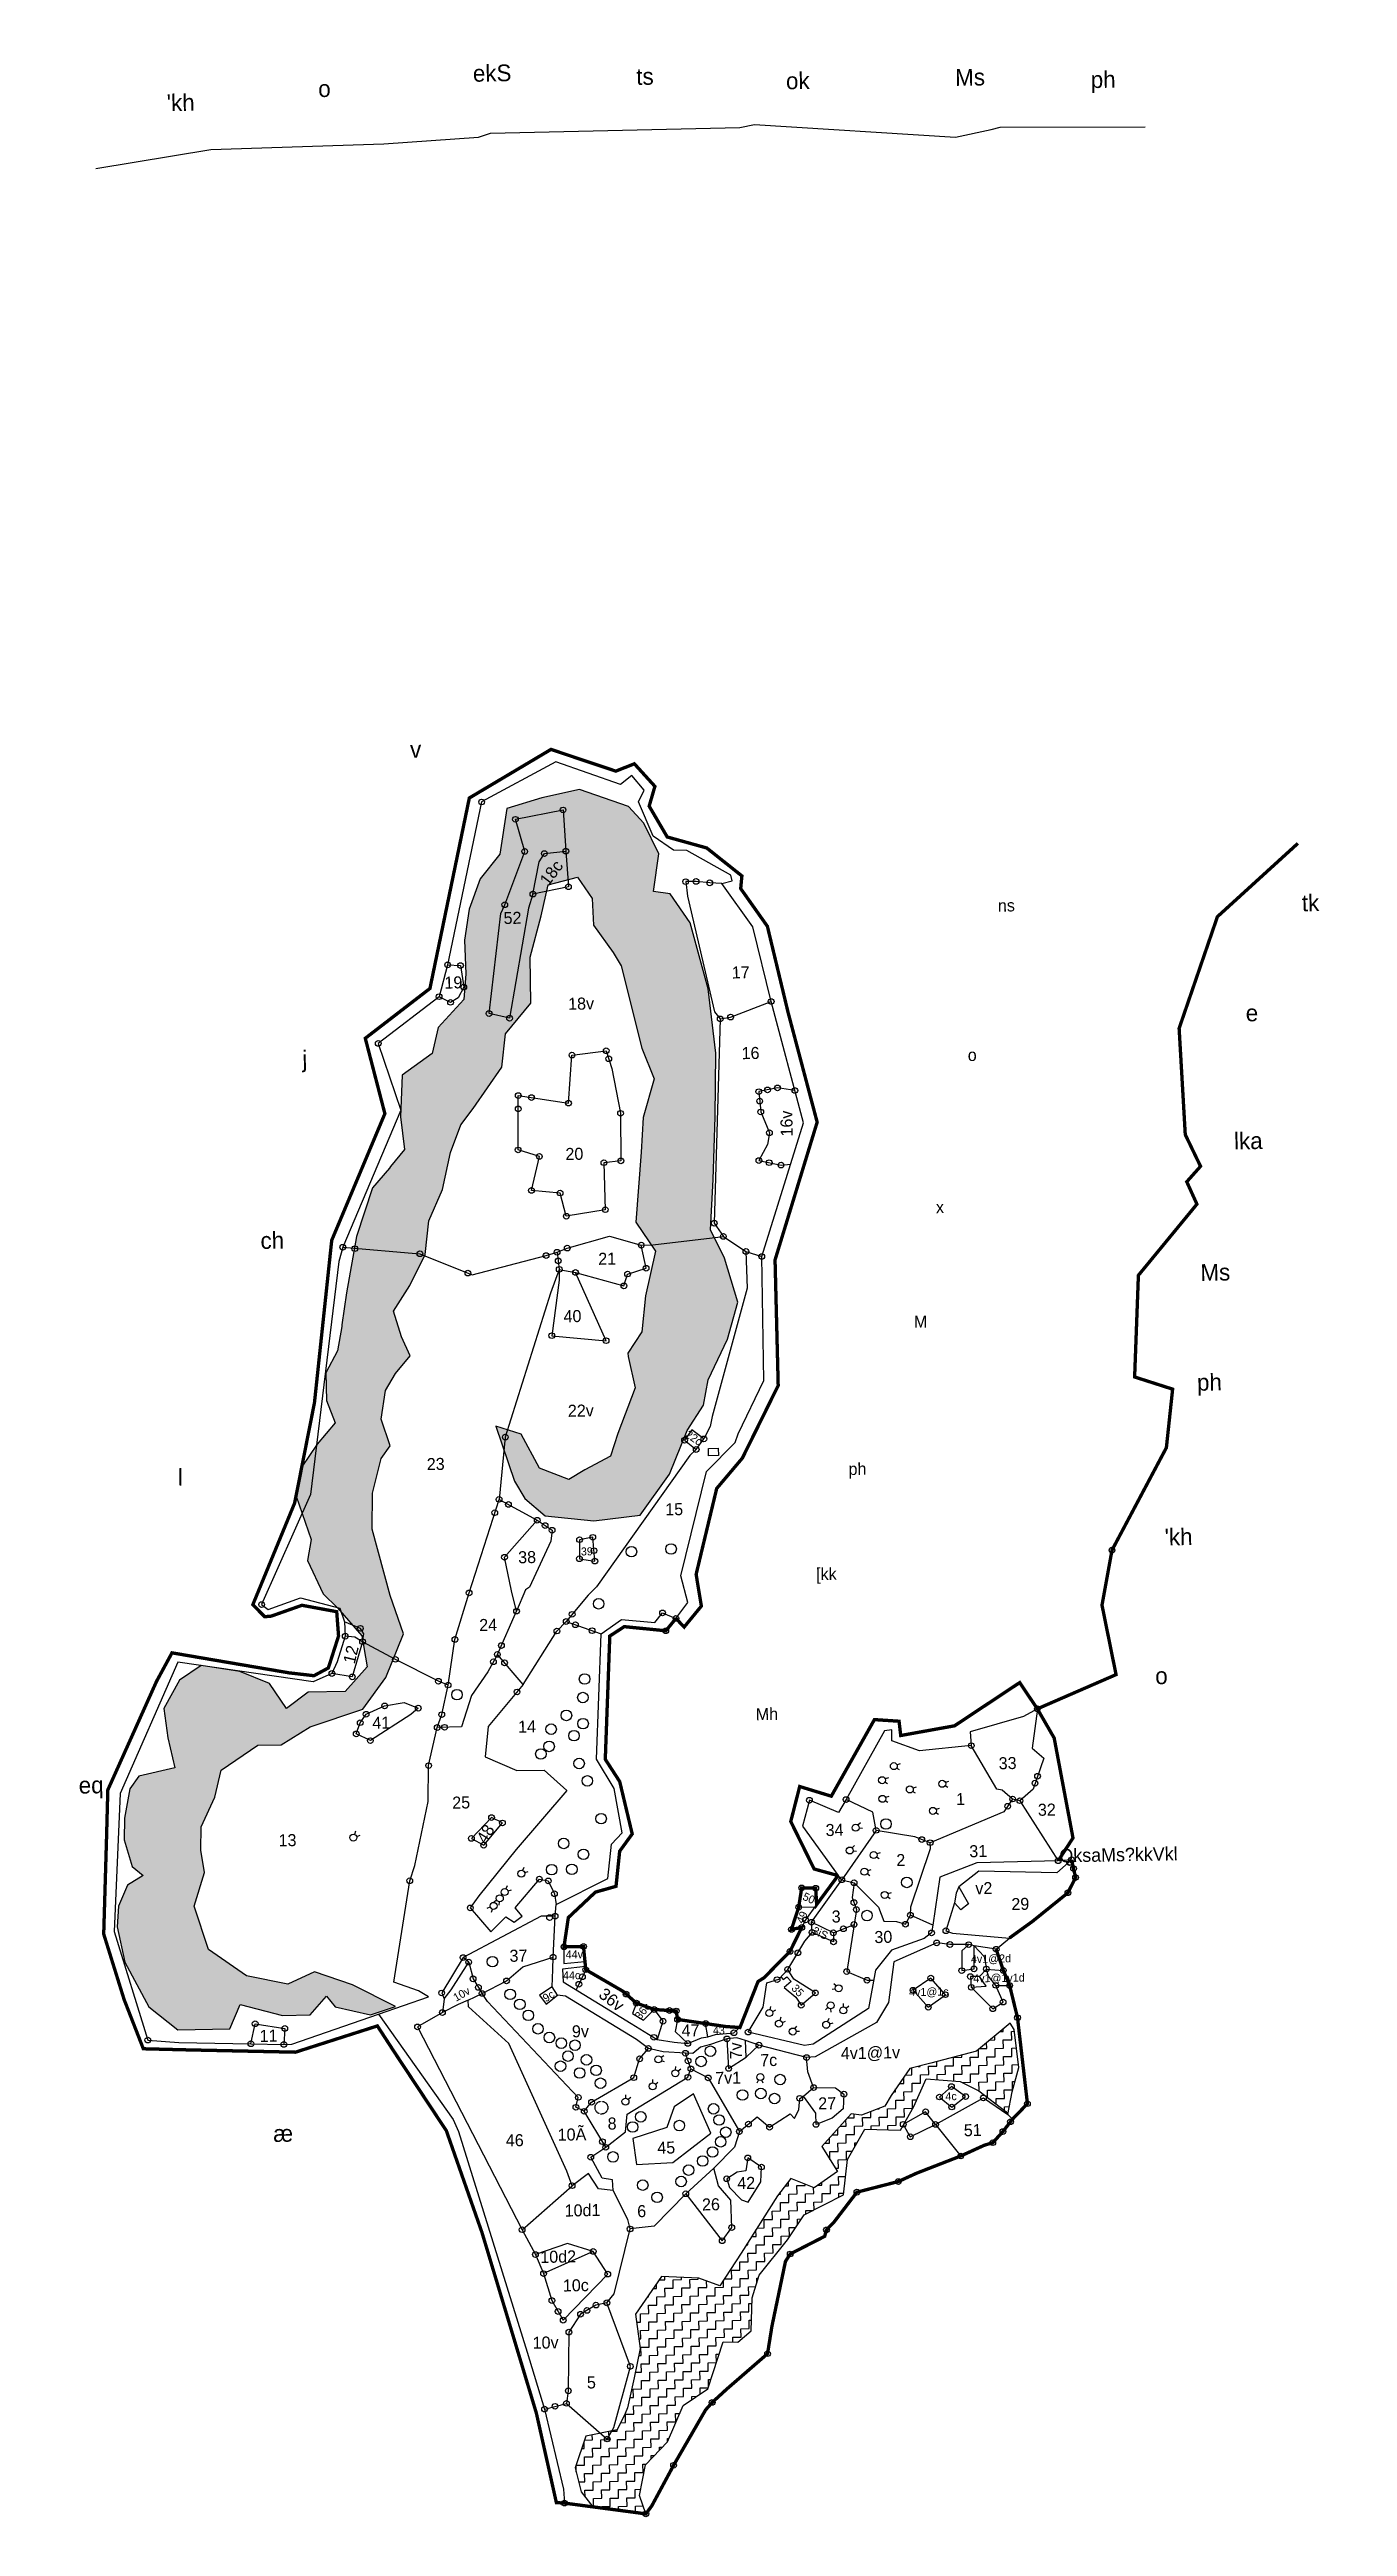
# Model space of a CAD drawing. Header units: metres. Extents: x -288 to 327098, y 184 to 1813590.
# Drawn here: x 325535 to 327098, y 1810608 to 1813590 of the extents above; entities outside this region: 1.
import ezdxf
from ezdxf.enums import TextEntityAlignment as Align

# ---------------------------------------------------------------- set-up
doc = ezdxf.new("R2010")
doc.units = ezdxf.units.M
doc.header["$LTSCALE"] = 0.2
doc.header["$MEASUREMENT"] = 0
doc.linetypes.add('ACAD_ISO02W100', pattern=[15, 12, -3])
doc.linetypes.add('DASHDOT', pattern=[1, 0.5, -0.25, 0, -0.25])
for name, color, linetype in [('OFF', 1, 'Continuous'), ('OTHERS', 1, 'Continuous'), ('POLY_HATCH', 12, 'Continuous'), ('POLY_PARCEL', 6, 'Continuous'), ('POLY_ROAD', 30, 'Continuous'), ('POLY_WATER', 4, 'Continuous'), ('SYM_STONE', 1, 'Continuous'), ('SYM_WELL', 1, 'Continuous'), ('TEXT_MAPIN', 7, 'Continuous'), ('TEXT_MAPOUT', 7, 'Continuous'), ('TEXT_PARCEL', 7, 'Continuous'), ('V_BOUND_LINE', 7, 'Continuous'), ('V_BOUND_STREAM_LINE', 7, 'DASHDOT')]:
    doc.layers.add(name, color=color, linetype=linetype)
doc.styles.add('TEXT_MAP', font='', dxfattribs={"height": 1.8})
doc.styles.get('TEXT_MAP').set_extended_font_data('Kruti Dev 050')
pattern_1 = [(0, (0, 0), (1.25, 1.25), [1.25, -1.25]), (90, (1.25, 0), (-1.25, 1.25), [1.25, -1.25])]

# ---------------------------------------------------------------- blocks, each defined once
blk = doc.blocks.new('STONE')
blk.add_circle((0, 0), 0.851)
blk = doc.blocks.new('MOTWELL')
for points in [[(-1.5, 3), (-0.8, 1.5)], [(1.5, 3), (0.8, 1.5)]]:
    blk.add_lwpolyline(points)
blk.add_circle((0, 0), 1.74)
blk = doc.blocks.new('KACCHAWELL')
at = {"linetype": 'ACAD_ISO02W100', "ltscale": 0.03}
blk.add_ellipse((0, 0), major_axis=(-1.35, 1.35), ratio=1, start_param=3.926991, end_param=10.210176, dxfattribs=at)
blk = doc.blocks.new('THN')
at = {"layer": 'POLY_HATCH'}
h = blk.add_hatch(dxfattribs=at)
h.set_pattern_fill('ZIGZAG', color=256, scale=10, style=0)
h.set_pattern_definition(pattern_1)
h.paths.add_polyline_path([(128.63, 279.83), (129.13, 287.35), (129.63, 296.75), (129.88, 306.27), (128.88, 315.91), (126.37, 325.81), (123.49, 330.19), (120.98, 330.57), (121.86, 336.21), (119.72, 340.84), (117.47, 343.35), (110.17, 346.03), (104.53, 344.9), (99.26, 343.4), (98.12, 336.58), (95.11, 332.95), (93.35, 328.44), (92.6, 323.8), (92.72, 318.79), (92.34, 314.95), (88.45, 310.82), (87.45, 306.94), (82.93, 303.8), (82.56, 297.54), (83.06, 292.65), (80.93, 290.15), (80.8, 289.9), (78.17, 287.02), (75.64, 279.78), (74.01, 271.39), (73.25, 266.63), (73.25, 266.38), (72.5, 262.74), (70.74, 259.49), (70.74, 255.35), (72, 251.97), (69.24, 248.84), (66.86, 245.48), (65.98, 241.09), (68.11, 234.58), (67.48, 231.44), (69.74, 226.43), (71.87, 224.3), (75.39, 220.04), (76.14, 215.41), (72.75, 211.77), (67.23, 211.77), (63.97, 209.39), (61.46, 213.15), (57.07, 215.03), (51.3, 216.03), (48.04, 213.9), (45.61, 209.7), (46.11, 205.32), (47.11, 200.81), (41.72, 199.68), (40.34, 197.8), (39.46, 193.42), (39.34, 190.16), (40.46, 186.15), (42.1, 184.77), (39.71, 183.39), (38.33, 180.26), (38.08, 177.16), (39.09, 171.9), (42.6, 165.14), (46.86, 161.63), (54.64, 161.63), (56.27, 165.26), (62.54, 163.51), (66.68, 163.51), (69.19, 166.27), (70.45, 164.64), (75.71, 163.38), (79.49, 164.52), (73.1, 167.9), (67.45, 169.91), (63.44, 168.15), (57.29, 169.53), (51.65, 173.54), (49.64, 180.05), (51.27, 185.07), (50.77, 188.45), (50.89, 191.94), (53.03, 196.32), (54.03, 200.33), (59.55, 203.97), (63.06, 203.97), (67.45, 206.6), (75.35, 209.1), (78.87, 213.74), (81.63, 220.25), (79.74, 226.01), (77.24, 235.99), (77.37, 241.38), (78.75, 246.51), (80.13, 248.39), (78.87, 252.4), (79.62, 256.66), (81.13, 259.17), (83.39, 261.8), (82.15, 264.66), (81.02, 268.54), (83.53, 272.3), (85.91, 276.93), (86.54, 281.94), (88.67, 286.58), (89.92, 292.09), (91.55, 296.23), (93.44, 298.61), (97.84, 304.7), (98.47, 309.71), (102.36, 314.22), (102.36, 321.11), (104.11, 327.25), (105.24, 331.89), (109.66, 332.96), (111.79, 329.71), (111.91, 325.7), (114.8, 321.56), (115.93, 319.56), (118.83, 307.2), (120.59, 302.56), (118.83, 296.8), (118.46, 291.66), (117.45, 281.18), (120.34, 276.8), (118.71, 270.16), (118.08, 264.77), (115.95, 261.64), (115.95, 261.14), (116.96, 256.43), (114.2, 249.66), (113.07, 246.28), (109.18, 244.28), (106.8, 242.9), (102.4, 244.65), (99.77, 249.79), (96.01, 251.04), (98.64, 242.77), (100.15, 240.14), (103.16, 237.51), (110.43, 236.63), (117.33, 237.38), (121.85, 243.4), (124.61, 249.91), (127.12, 253.67), (127.87, 257.43), (130.88, 263.44), (132.51, 268.96), (130.64, 275.57)])
h = blk.add_hatch(dxfattribs=at)
h.set_pattern_fill('ZIGZAG', color=256, scale=10, style=0)
h.set_pattern_definition(pattern_1)
h.paths.add_polyline_path([(127.58, 113.54), (129.76, 113.42), (131.81, 115.11), (132.05, 120.05), (133.14, 123.43), (137.48, 128.61), (140.04, 132.29), (145.96, 135.18), (146.68, 140.49), (149.34, 144.95), (154.65, 144.71), (156.71, 148.21), (158.64, 152.31), (163.71, 151.83), (166.49, 150.38), (170.78, 147), (171.44, 150.18), (172.53, 153.8), (171.93, 159.46), (171.32, 160.43), (166.25, 156.33), (159.37, 154.64), (156.23, 153.92), (153.33, 149.94), (152.37, 148.37), (148.87, 147.04), (147.3, 147.28), (142.83, 142.46), (145.12, 138.72), (141.62, 136.31), (138.12, 137.76), (136.07, 135.22), (130.49, 126.72), (127.23, 121.89), (124.09, 123.1), (118.54, 123.46), (114.55, 117.91), (115.16, 112.73), (114.19, 108.39), (113.1, 103.92), (112.73, 103.05), (111.52, 100.64), (106.82, 99.79), (105.12, 95.09), (105.97, 91.47), (107.68, 89.19), (115.57, 88.01), (114.66, 90.75), (115.63, 95.33), (119.01, 98.71), (121.42, 104.14), (125.17, 106.55)])
at = {"layer": 'OFF'}
for points in [[(180.95, 184.69), (178.95, 184.59)], [(169.44, 171.52), (171.45, 173.16)]]:
    blk.add_lwpolyline(points, dxfattribs=at)
at = {"layer": 'OTHERS'}
blk.add_lwpolyline([(127.73, 247.17), (129.21, 247.17), (129.21, 246.08), (127.73, 246.08)], close=True, dxfattribs=at)
for centre in [(115.95, 231.93), (121.88, 232.23), (110.91, 224.23), (89.48, 211), (108.61, 213.01), (105.79, 207.62), (108.31, 210.24), (103.12, 203.03), (103.47, 205.6), (106.88, 204.56), (108.26, 206.34), (101.88, 201.92), (107.56, 200.39), (108.75, 197.77), (110.71, 192.08), (105.05, 188.48), (153.29, 190.54), (103.19, 184.59), (106.2, 184.59), (107.97, 186.8), (156.26, 181.75), (150.22, 176.89), (94.08, 170.98), (96.65, 166.05), (98.07, 164.54), (99.31, 162.86), (100.72, 160.83), (102.4, 159.5), (104.17, 158.62), (103.99, 155.17), (105.14, 156.67), (106.21, 158.27), (107.89, 156.06), (125.02, 155.52), (126.44, 157.02), (106.83, 154.11), (109.3, 154.46), (109.92, 152.52), (136.79, 152.6), (115.85, 147.39), (126.76, 148.4), (131.13, 150.39), (133.87, 150.57), (135.91, 149.77), (114.61, 145.89), (121.6, 145.98), (127.56, 146.72), (128.53, 144.87), (111.6, 141.47), (125, 140.62), (126.5, 141.95), (127.74, 143.45), (115.97, 137.18), (121.72, 137.62), (122.87, 139.3), (118.09, 135.32)]:
    blk.add_circle(centre, 0.79, dxfattribs=at)
at = {"layer": 'POLY_HATCH'}
for points in [[(79.49, 164.52), (73.1, 167.9), (67.45, 169.91), (63.44, 168.15), (57.29, 169.53), (51.65, 173.54), (49.64, 180.05), (51.27, 185.07), (50.77, 188.45), (50.89, 191.94), (53.03, 196.32), (54.03, 200.33), (59.55, 203.97), (63.06, 203.97), (67.45, 206.6), (75.35, 209.1), (78.87, 213.74), (81.63, 220.25), (79.74, 226.01), (77.24, 235.99), (77.37, 241.38), (78.75, 246.51), (80.13, 248.39), (78.87, 252.4), (79.62, 256.66), (81.13, 259.17), (83.39, 261.8), (82.15, 264.66), (81.02, 268.54), (83.53, 272.3), (85.91, 276.93), (86.54, 281.94), (88.67, 286.58), (89.92, 292.09), (91.55, 296.23), (93.44, 298.61), (97.84, 304.7), (98.47, 309.71), (102.36, 314.22), (102.36, 321.11), (104.11, 327.25), (105.24, 331.89), (109.66, 332.96), (111.79, 329.71), (111.91, 325.7), (114.8, 321.56), (115.93, 319.56), (118.83, 307.2), (120.59, 302.56), (118.83, 296.8), (118.46, 291.66), (117.45, 281.18), (120.34, 276.8), (118.71, 270.16), (118.08, 264.77), (115.95, 261.64), (115.95, 261.14), (116.96, 256.43), (114.2, 249.66), (113.07, 246.28), (109.18, 244.28), (106.8, 242.9), (102.4, 244.65), (99.77, 249.79), (96.01, 251.04), (98.64, 242.77), (100.15, 240.14), (103.16, 237.51), (110.43, 236.63), (117.33, 237.38), (121.85, 243.4), (124.61, 249.91), (127.12, 253.67), (127.87, 257.43), (130.88, 263.44), (132.51, 268.96), (130.64, 275.57), (128.63, 279.83), (129.13, 287.35), (129.63, 296.75), (129.88, 306.27), (128.88, 315.91), (126.37, 325.81), (123.49, 330.19), (120.98, 330.57), (121.86, 336.21), (119.72, 340.84), (117.47, 343.35), (110.17, 346.03), (104.53, 344.9), (99.26, 343.4), (98.12, 336.58), (95.11, 332.95), (93.35, 328.44), (92.6, 323.8), (92.72, 318.79), (92.34, 314.95), (88.45, 310.82), (87.45, 306.94), (82.93, 303.8), (82.56, 297.54), (83.06, 292.65), (80.93, 290.15), (80.8, 289.9), (78.17, 287.02), (75.64, 279.78), (74.01, 271.39), (73.25, 266.63), (73.25, 266.38), (72.5, 262.74), (70.74, 259.49), (70.74, 255.35), (72, 251.97), (69.24, 248.84), (66.86, 245.48), (65.98, 241.09), (68.11, 234.58), (67.48, 231.44), (69.74, 226.43), (71.87, 224.3), (75.39, 220.04), (76.14, 215.41), (72.75, 211.77), (67.23, 211.77), (63.97, 209.39), (61.46, 213.15), (57.07, 215.03), (51.3, 216.03), (48.04, 213.9), (45.61, 209.7), (46.11, 205.32), (47.11, 200.81), (41.72, 199.68), (40.34, 197.8), (39.46, 193.42), (39.34, 190.16), (40.46, 186.15), (42.1, 184.77), (39.71, 183.39), (38.33, 180.26), (38.08, 177.16), (39.09, 171.9), (42.6, 165.14), (46.86, 161.63), (54.64, 161.63), (56.27, 165.26), (62.54, 163.51), (66.68, 163.51), (69.19, 166.27), (70.45, 164.64), (75.71, 163.38)], [(170.73, 146.76), (171.44, 150.18), (172.53, 153.8), (171.93, 159.46), (171.32, 160.43), (166.25, 156.33), (159.37, 154.64), (156.23, 153.92), (153.33, 149.94), (152.37, 148.37), (148.87, 147.04), (147.3, 147.28), (142.83, 142.46), (145.12, 138.72), (141.62, 136.31), (138.12, 137.76), (136.07, 135.22), (130.49, 126.72), (127.23, 121.89), (124.09, 123.1), (118.54, 123.46), (114.55, 117.91), (115.16, 112.73), (114.19, 108.39), (113.1, 103.92), (112.73, 103.05), (111.52, 100.64), (106.82, 99.79), (105.12, 95.09), (105.97, 91.47), (107.68, 89.19), (115.57, 88.01), (114.66, 90.75), (115.63, 95.33), (119.01, 98.71), (121.42, 104.14), (125.17, 106.55), (127.58, 113.54), (129.76, 113.42), (131.81, 115.11), (132.05, 120.05), (133.14, 123.43), (137.48, 128.61), (140.04, 132.29), (145.96, 135.18), (146.68, 140.49), (149.34, 144.95), (154.65, 144.71), (156.71, 148.21), (158.64, 152.31), (163.71, 151.83), (166.49, 150.38), (170.47, 147.24)]]:
    blk.add_lwpolyline(points, close=True, dxfattribs=at)
at = {"layer": 'POLY_PARCEL'}
for points in [[(96.08, 312.77), (98.11, 327.69), (98.71, 329), (101.83, 336.93), (100.52, 341.75), (107.67, 343.02), (107.98, 336.85)], [(107.98, 336.85), (108.28, 331.53), (102.95, 330.52)], [(102.95, 330.52), (103.96, 335.34), (104.76, 336.55), (107.98, 336.85)], [(102.95, 330.52), (102.25, 328.41), (99.13, 312.02), (96.08, 312.77)], [(131.2, 331.63), (129.42, 331.74), (127.38, 331.98), (125.82, 331.98), (126.06, 329.82), (129.78, 312.44), (130.62, 311.36)], [(90.01, 320.16), (91.93, 320.03), (92.36, 316.79), (91.49, 315.2), (90.34, 314.55), (88.64, 315.43)], [(130.62, 311.36), (129.2, 280.83), (130.52, 278.83)], [(130.62, 311.36), (132.18, 311.6), (138.29, 313.84)], [(141.6, 300.46), (139, 300.89), (136.2, 300.39), (136.44, 297.34), (137.68, 294.21), (137.35, 292.47), (136.03, 290.08), (139.33, 289.34), (140.75, 289.44)], [(73.58, 278.22), (85.1, 277.03), (92.88, 273.73), (103.97, 276.44), (105.62, 276.91)], [(105.62, 276.91), (107.15, 277.5), (113.52, 279.15), (118.23, 277.74)], [(118.23, 277.74), (119.93, 277.77), (130.52, 278.83)], [(130.52, 278.83), (133.86, 276.52)], [(105.9, 274.34), (104.51, 270.79), (97.39, 249.4), (96.29, 240.1)], [(105.9, 274.34), (105.86, 272.71), (104.61, 264.44), (112.71, 263.55), (108.32, 273.83)], [(105.62, 276.91), (105.9, 274.34)], [(105.9, 274.34), (108.32, 273.83)], [(108.32, 273.83), (115.52, 271.7), (116.1, 273.46), (118.89, 274.27), (118.23, 277.74)], [(133.86, 276.52), (133.96, 271.03), (128.39, 251.93), (128.05, 250.45), (127.08, 248.6)], [(133.86, 276.52), (136.22, 275.72)], [(127.08, 248.6), (125.3, 250), (124.19, 248.45), (125.9, 247.04)], [(125.9, 247.04), (127.08, 248.6)], [(125.9, 247.04), (124.93, 246.15), (110.62, 226.74), (109.36, 225.55), (106.01, 221.66)], [(88.19, 212.47), (89.32, 219.27), (91.57, 226.19), (96.29, 240.1)], [(96.29, 240.1), (101.94, 236.88)], [(98.61, 223.34), (97.9, 226.37), (96.95, 231.43), (101.94, 236.88)], [(101.94, 236.88), (104.14, 235.34), (103.92, 233.7), (100.61, 226.89), (100.03, 226.52), (98.61, 223.34)], [(108.23, 233.86), (108.15, 231.01), (110.45, 230.61), (110.21, 234.18), (108.23, 233.86)], [(95.63, 216.92), (98.61, 223.34)], [(75.5, 219.18), (73.88, 213.94), (70.83, 214.5)], [(75.5, 219.18), (75.73, 220.36), (75.21, 221.18), (72.88, 222.21)], [(75.5, 219.18), (74.38, 219.88), (72.93, 220.05)], [(88.19, 212.47), (86.74, 213.06), (80.38, 216.45), (75.5, 219.18)], [(99.41, 212.33), (104.6, 220.26), (106.01, 221.66)], [(106.01, 221.66), (111.22, 219.7)], [(95.63, 216.92), (94.16, 214.32), (91.65, 210.85), (90.09, 206.18), (86.45, 206.15)], [(99.41, 212.33), (95.63, 216.92)], [(86.45, 206.15), (87.15, 208.06), (88.19, 212.47)], [(99.41, 212.33), (94.07, 206.17), (93.55, 201.65), (98.22, 199.51), (102.3, 199.51), (105.64, 196.37), (97.92, 187.71), (92.24, 180.85), (90.92, 179.08), (93.91, 175.43), (96.2, 177.65), (97.46, 176.84), (98.65, 177.72), (97.61, 178.98), (101.32, 183.2), (102.65, 182.91), (103.54, 180.98), (103.78, 179.39)], [(76.41, 204.36), (74.32, 205.4), (74.94, 207.07), (75.85, 208.32), (78.64, 209.51), (81.57, 209.99), (83.66, 209.09), (82.54, 208.18), (76.41, 204.36)], [(76.93, 163.45), (84.44, 165.88), (82.97, 166.83), (79.3, 168.17), (81.93, 183.31), (82.72, 185.58), (84.89, 195.11), (85.06, 200.47), (86.45, 206.15)], [(176.23, 207.36), (175.37, 201.51), (177.08, 199.98), (175.37, 195.38), (173.38, 193.67)], [(173.38, 193.67), (172.3, 193.94), (170.77, 195.29), (169.95, 195.47), (166.26, 202.03)], [(151.81, 189.61), (151.36, 192.32), (147.39, 194.3)], [(172.3, 193.94), (170.95, 192.05), (159.85, 187.63)], [(173.38, 193.67), (178.95, 184.59)], [(94.33, 192.53), (91.26, 189.47), (93.08, 188.43), (95.94, 191.7), (94.33, 192.53)], [(151.81, 189.61), (146.54, 182.31)], [(159.85, 187.63), (157.59, 188.53), (151.81, 189.61)], [(156.71, 176.83), (156.81, 178.11), (159.88, 186.74), (159.85, 187.63)], [(146.54, 182.31), (148.37, 181.84), (151.95, 178.11), (152.72, 176.01), (154.61, 175.91), (155.94, 175.5), (156.71, 176.83)], [(148.37, 181.84), (148.03, 179.63), (148.64, 177.82), (148.25, 175.6)], [(142.38, 178.23), (140.02, 178.32)], [(164.03, 180.93), (165.4, 178.36), (164.25, 177.52), (163.31, 178.58)], [(103.58, 177.61), (101.48, 177.65), (89.71, 171.67)], [(145.14, 174.4), (141.9, 176.04)], [(145.14, 173.05), (141.96, 174.51)], [(145.14, 174.4), (148.25, 175.6)], [(145.14, 174.4), (145.14, 173.05)], [(148.25, 175.6), (147.03, 168.57), (150.05, 167.23), (151.03, 167.22)], [(160.05, 175.27), (156.71, 176.83)], [(89.71, 171.67), (86.41, 166.44), (86.79, 165.56)], [(86.79, 165.56), (87.84, 166.88), (90.53, 170.99)], [(90.53, 170.99), (89.71, 171.67)], [(90.53, 170.99), (91.14, 168.47), (92.46, 166.27)], [(92.46, 166.27), (96.14, 168.08), (98.63, 170.15), (103.17, 171.52)], [(165.34, 172.28), (164.3, 171.39), (164.24, 168.41), (166.08, 168.64), (166.16, 172.08)], [(166.16, 172.08), (167.63, 170.48), (167.92, 168.59)], [(102.96, 167.09), (101.05, 165.87), (101.99, 164.5), (103.72, 165.79)], [(108.02, 169.54), (106.54, 166.55)], [(137.15, 167.94), (137.5, 167.56), (138.07, 167.93), (138.69, 167.24), (137.65, 166.38), (139.34, 164.87), (140.14, 163.65), (142.29, 165.46), (139.13, 167.6), (138.21, 169.06)], [(159.59, 167.38), (156.9, 165.61), (159.14, 163.03), (161.72, 164.86), (159.59, 167.38)], [(166.88, 167.5), (165.51, 167.5), (165.62, 165.89)], [(165.62, 165.89), (167.86, 166.01), (166.88, 167.5)], [(167.92, 168.59), (166.88, 167.5)], [(167.92, 168.59), (170.45, 168.34)], [(169.29, 166.12), (168.2, 167.5), (167.92, 168.59)], [(86.47, 163.51), (82.71, 161.43), (97.81, 130.83)], [(86.79, 165.56), (86.47, 163.51)], [(88.84, 164.69), (86.47, 163.51)], [(90.36, 165.3), (88.84, 164.69)], [(90.36, 165.3), (92.46, 166.27)], [(105.4, 137.28), (104.68, 139.45), (96.31, 158.71), (90.41, 164.3), (90.36, 165.3)], [(107.42, 148.37), (106.18, 148.99), (106.57, 150.47), (93.25, 165.04), (92.46, 166.27)], [(115.51, 164.41), (114.91, 162.89), (116.54, 161.85), (118.15, 163.41)], [(118.15, 163.41), (119.43, 161.63), (118.5, 158.93)], [(165.62, 165.89), (168.78, 162.63), (170.33, 163.6), (169.29, 166.12)], [(169.29, 166.12), (171.36, 166.06)], [(57.75, 159.35), (58.44, 162.33), (62.86, 161.55), (62.68, 159.16)], [(121.62, 161.86), (121.21, 160.07), (123.08, 158.25)], [(126.08, 159.2), (125.8, 161.17)], [(107.42, 148.37), (108.53, 149.7), (114.91, 153.27), (115.84, 156.07), (117.17, 157.6)], [(123.47, 154.43), (122.7, 156.78)], [(128.94, 158.82), (129.12, 154.4), (131.76, 156.02)], [(131.76, 156.02), (131.74, 158.55)], [(131.76, 156.02), (133.71, 157.8)], [(141.78, 151.32), (140.96, 153.68), (140.81, 155.82)], [(110.54, 142.93), (113.51, 145.19), (113.82, 147.82), (123.01, 153.18), (123.47, 154.43)], [(123.47, 154.43), (126.04, 153.03), (130.56, 144.94)], [(110.54, 142.93), (107.42, 148.37)], [(114.6, 144.15), (115.07, 140.26), (120.52, 140.5), (126.28, 144.77), (123.78, 150.68), (120.9, 148.82), (119.74, 145.71), (114.6, 144.15)], [(130.56, 144.94), (133.28, 147.08), (135.08, 145.5), (138.2, 147.44), (138.86, 146.72), (139.53, 148.05), (139.68, 149.74), (140.25, 150.05)], [(140.25, 150.05), (141.78, 151.32)], [(141.78, 151.32), (145.06, 151.22), (146.29, 150.25), (146.13, 148.05), (144.49, 146.67), (142.04, 145.8), (142.04, 147.49), (140.25, 150.05)], [(159.91, 145.48), (167.14, 149.33), (170.73, 146.76), (171.43, 146.06)], [(130.56, 144.94), (129.78, 142.61), (126.67, 139.5)], [(159.91, 145.48), (158.47, 147.4), (155.09, 145.58), (156.11, 143.71), (159.91, 145.48)], [(159.91, 145.48), (163.59, 140.69)], [(111.55, 136.43), (111.47, 138.06), (109.91, 138.3), (108.28, 141.48), (110.54, 142.93)], [(133.77, 139.57), (131.75, 140.97), (131.4, 139.02), (130.14, 138.88), (128.54, 137.9), (128.96, 136.58), (130.7, 134.7), (131.68, 134.35), (133.63, 137.35), (133.77, 139.57)], [(97.81, 130.83), (105.4, 137.28)], [(111.55, 136.43), (109.37, 136.74), (107.89, 139.07), (105.4, 137.28)], [(126.67, 139.5), (122.38, 135.77)], [(122.38, 135.77), (127.71, 128.64), (129.17, 130.59), (129.1, 134.7), (127.29, 136.86), (126.67, 139.5)], [(113.96, 130.65), (113.65, 132.08), (111.55, 136.43)], [(122.38, 135.77), (117.56, 131.01), (113.96, 130.65)], [(97.81, 130.83), (99.74, 127.08)], [(110.3, 119.67), (111.39, 121.01), (113.96, 130.65)], [(108.39, 127.39), (104.57, 128.63), (99.74, 127.08)], [(99.74, 127.08), (100.91, 124.2)], [(100.91, 124.2), (102.08, 120.15), (103.72, 117.19), (110.5, 123.96), (108.39, 127.39)], [(108.39, 127.39), (100.91, 124.2)], [(103.99, 104.74), (109.99, 99.3), (111, 101.01), (113.64, 110.11), (110.3, 119.67)], [(110.3, 119.67), (108.66, 119.36), (106.33, 118.04), (104.54, 115.39), (104.3, 106.61), (103.99, 104.74)], [(100.7, 103.95), (103.99, 104.74)]]:
    blk.add_lwpolyline(points, dxfattribs=at)
for points in [[(112.94, 283.14), (107.09, 282.27), (106.22, 285.75), (101.95, 286.22), (103.22, 291.27), (100.06, 292.3), (100.22, 300.43), (107.72, 299.17), (108.36, 306.35), (113.49, 306.9), (114.28, 304.22), (115.47, 297.51), (115.39, 290.4), (112.86, 290.17)], [(162.39, 151.11), (160.57, 149.57), (162.39, 148.04), (164.49, 149.57)]]:
    blk.add_lwpolyline(points, close=True, dxfattribs=at)
at = {"layer": 'POLY_ROAD'}
for points in [[(169.44, 171.52), (166.16, 172.08), (165.34, 172.28), (162.54, 172.35), (160.56, 172.62), (154.08, 169.9), (153.19, 163.83), (151.33, 160.87), (142.11, 155.89), (140.81, 155.82), (133.71, 157.8), (131.74, 158.55), (130.44, 158.96), (128.94, 158.82), (126.46, 158.01), (124.96, 157.66), (123.8, 156.71), (122.7, 156.78), (119.36, 157.05), (117.17, 157.6), (115.4, 158.96), (104.94, 165.66), (103.72, 165.79), (102.96, 167.09), (103.1, 169.68), (103.17, 171.52), (103.58, 177.61), (103.78, 179.39), (111.56, 183.13), (112.18, 188.26), (113.82, 189.9), (112.72, 196.54), (110.2, 200.97), (111.22, 219.7), (114.29, 221.81), (119.27, 221.27), (120.44, 222.7), (122.43, 221.83)], [(178.95, 184.59), (166.77, 184.49), (161.19, 182.44), (160.05, 175.27), (159.82, 174.13), (158.68, 173.33), (153.79, 171.65), (151.34, 168.72), (150.18, 162.99), (141.85, 157.81), (140.55, 157.61), (132.13, 159.79), (134.45, 163.47), (135.07, 167.08), (136.84, 167.63), (138.21, 169.06), (139.78, 171.51), (140.87, 173.22), (141.96, 174.51), (141.9, 176.04), (146.54, 182.31), (145.99, 182.95)], [(180.95, 184.69), (178.7, 182.8), (167.05, 183.22), (164.03, 180.93), (163.61, 180.02), (163.31, 178.58), (161.98, 174.42), (162.95, 174.05), (171.45, 173.16)], [(142.71, 178.66), (141.02, 176.41), (140.43, 175.29)], [(104.82, 173.01), (104.75, 170.52), (107.92, 170.78)], [(107.98, 170.04), (104.53, 169.66), (104.62, 167.76), (114.69, 161.4), (118.5, 158.93), (121.05, 158.47), (123.08, 158.25), (125.16, 159.07), (126.08, 159.2), (127.24, 159.5), (130.01, 159.72), (130.92, 160.49)]]:
    blk.add_lwpolyline(points, dxfattribs=at)
at = {"layer": 'POLY_WATER'}
for points in [[(39.49, 440.2), (56.72, 442.7), (82.61, 443.12), (96.8, 443.87), (98.58, 444.4), (135.91, 444.61), (138.11, 445.03), (168.12, 442.62), (173.46, 443.67), (174.82, 443.98), (196.51, 443.67)], [(122.43, 221.83), (124.26, 224.2), (123.25, 228.17), (127.36, 243.74), (131.75, 247.98), (132.2, 249.26), (136.22, 257.18), (136.22, 275.72), (142.8, 295.63), (138.29, 313.84), (135.76, 325.07), (131.2, 331.63), (132.76, 331.99), (132.57, 332.81), (126.1, 336.64), (124.09, 336.73), (121.06, 338.87), (118.96, 344.06), (119.87, 345.79), (118.05, 347.98), (116.31, 346.7), (106.74, 350.26), (95.52, 344.43), (90.01, 320.16), (88.64, 315.43), (79.43, 308.6), (82.62, 298.58), (73.58, 278.22), (72.94, 276.07), (68.11, 241.31), (60.51, 224.99), (61.47, 224.25), (66.36, 225.88), (72.2, 224.24), (72.88, 222.21), (72.93, 220.05), (71.65, 216.23), (70.83, 214.5), (68, 213.31), (47.85, 216.59), (38.88, 197.11), (37.6, 176.47), (42.34, 160.17), (46.99, 159.71), (57.75, 159.35), (62.68, 159.16), (63.89, 159.17), (76.93, 163.45), (87.81, 147.47), (88.55, 145.69), (98.23, 112.49), (100.7, 103.95), (103.34, 91.92), (103.44, 89.83)], [(176.23, 207.36), (174.13, 206.26), (166.11, 204.08), (166.26, 202.03), (158.51, 201.4), (154.41, 202.94), (154.41, 204.58), (153.31, 204.49), (147.39, 194.3), (146.2, 192.38), (141.91, 194.29), (140.79, 190.41), (145.99, 182.95)]]:
    blk.add_lwpolyline(points, dxfattribs=at)
at = {"layer": 'V_BOUND_LINE', "const_width": 0.5}
for points in [[(217.46, 336.09), (205.24, 325.34), (199.22, 308.74), (199.86, 292.84), (202.06, 288.06), (199.96, 285.78), (201.42, 282.41), (192.48, 271.92), (191.65, 256.73), (197.3, 254.81), (196.21, 246.07), (187.81, 230.89), (186.17, 222.69), (188.09, 212.27), (176.23, 207.36)], [(145.99, 182.95), (142.71, 178.66), (142.62, 181.12), (140.52, 181.21), (140.02, 178.32), (138.88, 175.02), (140.43, 175.29), (138.6, 171.74), (134.66, 167.87), (133.75, 167.32), (130.92, 160.49), (128.82, 160.67), (121.62, 161.86), (121.62, 161.86), (121.43, 163.13), (118.15, 163.41), (115.51, 164.41), (113.5, 166.23), (108.02, 169.54), (107.74, 173.01), (104.82, 173.01), (105.55, 177.38), (109.66, 181.11), (112.76, 181.93), (113.4, 187.17), (115.32, 189.72), (113.59, 197.58), (111.49, 200.95), (112.49, 219.37), (114.68, 220.74), (120.88, 220.01), (122.43, 221.83)], [(178.95, 184.59), (181.22, 187.96), (178.67, 202.95), (176.23, 207.36)], [(171.45, 173.16), (174.93, 175.58), (180.31, 179.77), (181.5, 182.04), (180.95, 184.69)], [(103.44, 89.83), (115.57, 88.01), (116.48, 89.19), (119.85, 95.2), (124.78, 103.4), (125.78, 104.49), (127.99, 106.45), (134.19, 111.64), (134.92, 115.74), (137.11, 125.39), (137.84, 126.49), (143.04, 129.04), (143.33, 130), (144.51, 131.19), (147.98, 135.56), (154.2, 137.04), (156.93, 138.23), (163.59, 140.69), (167.15, 142.24), (168.42, 142.6), (169.97, 144.24), (171.43, 146.06), (173.71, 148.34), (172.45, 161.23), (171.36, 166.06), (170.45, 168.34), (169.44, 171.52)]]:
    blk.add_lwpolyline(points, dxfattribs=at)
at = {"layer": 'V_BOUND_STREAM_LINE', "ltscale": 10, "const_width": 0.5}
for points in [[(103.44, 89.83), (102.22, 89.93), (99.46, 103.38), (91.81, 130.5), (86.75, 145.82), (79.19, 157.71), (76.71, 161.68), (64.39, 157.97), (48.22, 158.6), (41.65, 158.88), (38.91, 166.29), (36.03, 176.14), (36.73, 191.04), (37.02, 197.67), (44.58, 213.76), (46.98, 218.01), (64.44, 214.71), (68.15, 214.22), (70.32, 215.34), (71.93, 220.09), (71.72, 223.73), (66.54, 224.78), (61.92, 223.24), (60.94, 223.17), (59.19, 224.99), (65.71, 240.08), (68.94, 255.03), (71.95, 279.28), (80.23, 298.08), (77.5, 309.4), (87.3, 316.68), (93.69, 345.06), (106.03, 352.11), (115.66, 348.69), (118.46, 349.74), (121.47, 346.31), (120.56, 343.37), (123.18, 338.71), (129.06, 336.96), (134.24, 332.69), (134.03, 330.8), (137.92, 325.09), (140.79, 312.15), (144.85, 295.67), (138.19, 275.18), (138.33, 256.39), (132.78, 245.63), (128.86, 241.15), (125.56, 228.37), (126.26, 223.61), (123.63, 220.52), (122.43, 221.83)], [(145.99, 182.95), (142.43, 184), (139.06, 191.16), (140.49, 196.37), (145.19, 194.84), (151.84, 206.18), (155.52, 205.87), (155.73, 203.73), (163.8, 205.04), (173.66, 211.33), (176.23, 207.36)]]:
    blk.add_lwpolyline(points, dxfattribs=at)
at = {"layer": 'SYM_STONE', "xscale": 0.5, "yscale": 0.5, "zscale": 0.5}
for p in [(95.52, 344.43), (100.52, 341.75), (107.67, 343.02), (101.83, 336.93), (107.98, 336.85), (104.76, 336.55), (102.95, 330.52), (108.28, 331.53), (125.82, 331.98), (127.38, 331.98), (129.42, 331.74), (98.71, 329), (90.01, 320.16), (91.93, 320.03), (88.64, 315.43), (90.34, 314.55), (92.36, 316.79), (96.08, 312.77), (99.13, 312.02), (130.62, 311.36), (132.18, 311.6), (138.29, 313.84), (79.43, 308.6), (108.36, 306.35), (113.49, 306.9), (113.49, 306.9), (113.85, 305.7), (100.22, 300.43), (102.19, 300.1), (136.2, 300.39), (137.51, 300.62), (139, 300.89), (141.6, 300.46), (100.18, 298.44), (107.72, 299.17), (115.47, 297.51), (136.31, 298.97), (136.44, 297.34), (100.06, 292.3), (137.68, 294.21), (103.22, 291.27), (112.86, 290.17), (115.39, 290.4), (136.03, 290.08), (137.57, 289.74), (139.33, 289.34), (101.95, 286.22), (106.22, 285.75), (107.09, 282.27), (112.94, 283.14), (73.58, 278.22), (75.38, 277.97), (107.15, 277.5), (118.23, 277.74), (129.2, 280.83), (130.52, 278.83), (85.1, 277.03), (92.22, 274.01), (103.97, 276.44), (105.62, 276.91), (105.76, 275.61), (105.9, 274.34), (108.32, 273.83), (118.89, 274.27), (133.86, 276.52), (136.22, 275.72), (115.52, 271.7), (116.1, 273.46), (104.61, 264.44), (112.71, 263.55), (97.39, 249.4), (124.19, 248.45), (127.08, 248.6), (125.9, 247.04), (95.61, 238.12), (96.29, 240.1), (97.68, 239.31), (101.94, 236.88), (103.11, 236.06), (104.14, 235.34), (108.23, 233.86), (110.21, 234.18), (96.95, 231.43), (108.15, 231.01), (110.35, 232.18), (110.45, 230.61), (187.81, 230.89), (91.57, 226.19), (60.51, 224.99), (98.61, 223.34), (106.92, 222.72), (120.44, 222.7), (72.93, 220.05), (75.21, 221.18), (75.5, 219.18), (89.32, 219.27), (96.26, 218.24), (104.6, 220.26), (106.01, 221.66), (107.38, 221.15), (109.85, 220.22), (120.88, 220.01), (122.43, 221.83), (70.83, 214.5), (80.38, 216.45), (95.02, 215.83), (95.63, 216.92), (96.69, 215.64), (73.88, 213.94), (86.74, 213.06), (88.19, 212.47), (98.47, 211.25), (74.94, 207.07), (75.85, 208.32), (78.64, 209.51), (83.66, 209.09), (87.15, 208.06), (176.23, 207.36), (74.32, 205.4), (76.41, 204.36), (86.45, 206.15), (87.55, 206.16), (85.06, 200.47), (166.26, 202.03), (175.69, 196.25), (176.08, 197.29), (94.33, 192.53), (141.91, 194.29), (147.39, 194.3), (171.54, 192.87), (172.3, 193.94), (173.38, 193.67), (91.26, 189.47), (95.94, 191.7), (151.81, 189.61), (93.08, 188.43), (158.61, 188.12), (159.85, 187.63), (81.93, 183.31), (101.32, 183.2), (102.65, 182.91), (140.52, 181.21), (142.62, 181.12), (146.54, 182.31), (148.37, 181.84), (178.95, 184.59), (180.95, 184.69), (180.95, 184.69), (181.22, 183.38), (181.5, 182.04), (90.92, 179.08), (102.75, 177.43), (103.54, 180.98), (103.58, 177.61), (140.02, 178.32), (148.29, 178.87), (148.64, 177.82), (180.31, 179.77), (138.88, 175.02), (140.43, 175.29), (141.02, 176.41), (141.9, 176.04), (141.96, 174.51), (145.14, 174.4), (146.65, 174.98), (148.25, 175.6), (155.94, 175.5), (156.71, 176.83), (159.82, 174.13), (161.98, 174.42), (89.71, 171.67), (90.53, 170.99), (103.17, 171.52), (104.82, 173.01), (107.74, 173.01), (138.6, 171.74), (139.78, 171.51), (145.14, 173.05), (160.56, 172.62), (162.54, 172.35), (165.34, 172.28), (169.44, 171.52), (86.41, 166.44), (91.14, 168.47), (91.92, 167.17), (96.14, 168.08), (106.95, 167.38), (107.5, 168.5), (108.02, 169.54), (136.6, 167.55), (138.21, 169.06), (147.03, 168.57), (150.05, 167.23), (159.59, 167.38), (164.24, 168.41), (165.51, 167.5), (166.08, 168.64), (167.92, 168.59), (170.45, 168.34), (86.47, 163.51), (92.46, 166.27), (113.99, 165.78), (115.51, 164.41), (118.15, 163.41), (120.43, 163.22), (121.43, 163.13), (140.14, 163.65), (142.29, 165.46), (156.9, 165.61), (159.14, 163.03), (161.72, 164.86), (165.62, 165.89), (168.78, 162.63), (169.29, 166.12), (170.33, 163.6), (171.36, 166.06), (42.34, 160.17), (57.75, 159.35), (58.44, 162.33), (62.68, 159.16), (62.86, 161.55), (82.71, 161.43), (118.02, 159.25), (119.43, 161.63), (121.62, 161.86), (125.8, 161.17), (130.01, 159.72), (132.13, 159.79), (172.45, 161.23), (115.84, 156.07), (117.17, 157.6), (122.7, 156.78), (123.08, 158.25), (123.08, 155.62), (128.94, 158.82), (133.71, 157.8), (140.81, 155.82), (114.91, 153.27), (123.01, 153.18), (123.47, 154.43), (126.04, 153.03), (129.12, 154.4), (106.18, 148.99), (106.57, 150.47), (107.42, 148.37), (108.53, 149.7), (139.68, 149.74), (141.78, 151.32), (146.29, 150.25), (160.57, 149.57), (162.39, 151.11), (162.39, 148.04), (164.49, 149.57), (167.14, 149.33), (173.71, 148.34), (130.56, 144.94), (131.94, 146.03), (135.08, 145.5), (142.04, 145.8), (155.09, 145.58), (158.47, 147.4), (159.91, 145.48), (169.97, 144.24), (171.13, 145.69), (108.28, 141.48), (110.05, 143.78), (110.54, 142.93), (131.75, 140.97), (156.11, 143.71), (163.59, 140.69), (168.42, 142.6), (105.4, 137.28), (128.54, 137.9), (133.77, 139.57), (154.2, 137.04), (122.38, 135.77), (147.98, 135.56), (97.81, 130.83), (113.96, 130.65), (129.17, 130.59), (143.33, 130), (99.74, 127.08), (108.39, 127.39), (127.71, 128.64), (137.84, 126.49), (100.91, 124.2), (110.5, 123.96), (102.08, 120.15), (102.99, 118.5), (107.3, 118.59), (108.66, 119.36), (110.3, 119.67), (103.72, 117.19), (104.54, 115.39), (106.33, 118.04), (134.19, 111.64), (113.64, 110.11), (100.7, 103.95), (102.27, 104.33), (103.99, 104.74), (104.3, 106.61), (125.78, 104.49), (109.99, 99.3), (119.85, 95.2), (103.44, 89.83), (115.57, 88.01)]:
    blk.add_blockref('STONE', p, dxfattribs=at)
at = {"layer": 'SYM_WELL', "xscale": 0.3, "yscale": 0.3, "zscale": 0.3}
for p, rotation in [((152.82, 197.1), 261.9203610694464), ((154.62, 199.17), 261.9203610694464), ((161.81, 196.4), 263.8840731000772), ((152.82, 194.31), 261.9203610694464), ((156.95, 195.64), 261.9203610694464), ((160.35, 192.38), 261.9203610694464), ((73.6, 189.91), 312.3095896621239), ((148.75, 190.06), 288.4565870177615), ((147.8, 186.67), 288.4565870177615), ((151.38, 185.93), 261.1083165774356), ((96.09, 181.36), 310.8507550041011), ((98.64, 184.07), 312.3095896621239), ((149.95, 183.46), 257.2601185303154), ((94.4, 179.33), 135.3491380299459), ((95.35, 180.44), 145.847393470124), ((152.91, 179.94), 261.1083165774356), ((145.8, 166.1), 70.9085291514886), ((135.34, 162.57), 320.6660298087743), ((144.53, 163.56), 157.5049318403757), ((146.44, 162.78), 333.6197772612095), ((136.75, 160.95), 315.0360561364147), ((138.8, 159.75), 296.5938726439181), ((143.82, 160.67), 308.7859566162057), ((118.62, 155.93), 274.2641885442811), ((117.7, 151.92), 332.1325385232761), ((121.15, 153.82), 332.6420147560951), ((133.85, 153.02), 175.4851951488181), ((113.61, 149.71), 332.1325385232761)]:
    blk.add_blockref('MOTWELL', p, dxfattribs=dict(at, rotation=rotation))
at = {"layer": 'SYM_WELL', "xscale": 0.5, "yscale": 0.5, "zscale": 0.5}
blk.add_blockref('KACCHAWELL', (110, 148.87), dxfattribs=at)
at = {"layer": 'TEXT_MAPIN', "style": 'TEXT_MAP'}
for s, p in [('ns', (173.71, 327.56)), ('o', (168.21, 305.3)), ('x', (162.99, 282.64)), ('M', (159.8, 265.57)), ('ph', (149.96, 243.49)), ('[kk', (145.04, 227.87)), ('Mh', (135.78, 207.34))]:
    blk.add_text(s, height=1.8, dxfattribs=at).set_placement(p, align=Align.MIDDLE)
at = {"layer": 'TEXT_MAPOUT', "style": 'TEXT_MAP'}
for s, height, p in [('o', 2.5, (73.89, 451.5)), ('ekS', 2.5, (99.01, 453.45)), ('ts', 2.5, (121.85, 452.48)), ('ok', 2.5, (144.69, 451.5)), ('Ms', 2.5, (170.46, 451.5)), ('ph', 2.5, (190.36, 450.52)), ("'kh", 2.5, (52.36, 449.87)), ('v', 2.5, (85.79, 352.47)), ('tk', 2.5, (219.2, 327.22)), ('e', 2.5, (210.15, 310.84)), ('j', 2.5, (68.4, 306.18)), ('lka', 2.5, (209.27, 291.79)), ('ch', 2.5, (63.06, 279.47)), ('Ms', 2.5, (203.99, 272.15)), ('ph', 2.5, (202.82, 255.44)), ('l', 2.5, (48.69, 244.29)), ("'kh", 2.5, (197.8, 232.77)), ('o', 2.5, (194.87, 211.96)), ('eq', 2.5, (34.54, 198.07)), ('QksaMs?kkVkl', 2, (187.98, 185.12)), ('æ', 2.5, (62.34, 145.83))]:
    blk.add_text(s, height=height, dxfattribs=at).set_placement(p, align=Align.MIDDLE)
at = {"layer": 'TEXT_PARCEL', "style": 'TEXT_MAP'}
for s, height, rotation, p in [('18c', 1.8, 51.918, (105.75, 333.66)), ('16v', 1.8, 90, (140.26, 295.54)), ('22c', 1.2, 324.5647, (125.58, 248.79)), ('12', 1.8, 75.3615, (73.71, 217.3)), ('48', 1.8, 57.4962, (93.37, 190.13)), ('50', 1.2, 334.4983, (141.58, 179.65)), ('49', 1.2, 64.4983, (140.48, 176.8)), ('3iS', 1.2, 334.4983, (143.2, 174.42)), ('10v', 1.2, 28.6872, (89.39, 166.22)), ('35', 1.2, 312.1436, (139.66, 165.88)), ('9c', 1.2, 31.3975, (102.38, 165.7)), ('36v', 1.8, 321.2529, (111.81, 165.01)), ('36c', 1.2, 49.6367, (116.41, 163.2)), ('7v', 1.8, 92.048, (130.24, 157.01))]:
    blk.add_text(s, height=height, rotation=rotation, dxfattribs=at).set_placement(p, align=Align.MIDDLE)
for s, height, p in [('52', 1.8, (99.83, 327.02)), ('17', 1.8, (133.81, 318.27)), ('19', 1.8, (90.82, 317.52)), ('18v', 1.8, (109.86, 314.02)), ('16', 1.8, (135.07, 306.18)), ('20', 1.8, (108.46, 291.57)), ('21', 1.8, (113.09, 275.82)), ('40', 1.8, (107.75, 267.31)), ('22v', 1.8, (108.75, 253.17)), ('23', 1.8, (86.91, 245.56)), ('15', 1.8, (122.45, 238.15)), ('38', 1.8, (100.33, 231.39)), ('39', 1.2, (109.28, 232.09)), ('24', 1.8, (94.33, 221.37)), ('41', 1.8, (78.08, 207.01)), ('14', 1.8, (99.88, 206.05)), ('33', 1.8, (171.64, 199.32)), ('25', 1.8, (89.83, 194.87)), ('1', 1.8, (164.51, 194.07)), ('32', 1.8, (177.38, 192.26)), ('13', 1.8, (63.76, 189.69)), ('34', 1.8, (145.59, 189.79)), ('2', 1.8, (155.41, 185.12)), ('31', 1.8, (167.02, 186.24)), ('v2', 1.8, (167.76, 180.7)), ('29', 1.8, (173.17, 178.23)), ('3', 1.8, (145.6, 176.84)), ('30', 1.8, (152.6, 173.66)), ('37', 1.8, (97.99, 171.82)), ('44v', 1.2, (106.35, 171.86)), ('4v1@2d', 1.2, (168.64, 170.04)), ('44c', 1.2, (105.89, 168.73)), ('4v1@1v1d', 1.2, (169.78, 167.13)), ('4v1@1c', 1.2, (159.26, 165.24)), ('11', 1.8, (60.41, 160.49)), ('9v', 1.8, (107.06, 160.35)), ('47', 1.8, (123.52, 160.19)), ('43', 1.2, (127.76, 160.12)), ('7c', 1.8, (135.13, 155.53)), ('4v1@1v', 1.8, (150.37, 156.24)), ('7v1', 1.8, (129.02, 153.01)), ('27', 1.8, (143.76, 148.94)), ('4c', 1.2, (162.31, 149.65)), ('46', 1.8, (96.95, 144.22)), ('10Ã', 1.8, (105.52, 145.17)), ('8', 1.8, (111.55, 146.47)), ('51', 1.8, (165.46, 144.52)), ('45', 1.8, (119.58, 142.71)), ('42', 1.8, (131.45, 137.24)), ('10d1', 1.8, (106.9, 133.61)), ('6', 1.8, (115.74, 133.29)), ('26', 1.8, (126.12, 134.12)), ('10d2', 1.8, (103.14, 126.74)), ('10c', 1.8, (105.7, 122.37)), ('10v', 1.8, (101.03, 113.89)), ('5', 1.8, (107.77, 107.79))]:
    blk.add_text(s, height=height, dxfattribs=at).set_placement(p, align=Align.MIDDLE)
blk = doc.blocks.new('UHV')
at = {"layer": 'POLY_PARCEL'}
for points in [[(214.4, 243.7), (214.2, 226.4)], [(221.5, 245.3), (214.4, 245.1), (214.4, 243.7)], [(214.4, 243.7), (221.5, 243.9)], [(214.2, 226.4), (213.3, 197.4)], [(214.2, 226.4), (222.5, 226), (224.5, 226.8)], [(213.3, 197.4), (213, 195.2), (225.1, 194.2)], [(213.3, 197.4), (224.8, 196.7)]]:
    blk.add_lwpolyline(points, dxfattribs=at)
at = {"layer": 'POLY_ROAD'}
for points in [[(225.2, 184.2), (225.1, 194.2), (224.8, 196.7), (224.7, 221.9), (224.8, 223.9), (224.5, 226.8), (221.6, 242.2), (221.5, 243.9), (221.5, 245.3), (220.3, 260)], [(230.1, 264.6), (231.8, 229.6), (232.4, 222.1), (233.5, 196), (234, 186.4)]]:
    blk.add_lwpolyline(points, dxfattribs=at)
at = {"layer": 'SYM_STONE', "xscale": 0.5, "yscale": 0.5, "zscale": 0.5}
for p in [(214.4, 245.1), (214.4, 243.7), (221.5, 245.3), (221.5, 243.9), (224.5, 226.8), (213, 195.2), (213.3, 197.4), (224.8, 196.7), (225.1, 194.2)]:
    blk.add_blockref('STONE', p, dxfattribs=at)
at = {"layer": 'TEXT_MAPIN', "style": 'TEXT_MAP'}
for s, p in [('l', (226.1, 249.5)), ('M', (227.9, 227.9)), ('d', (229.8, 210.5))]:
    blk.add_text(s, height=1.8, dxfattribs=at).set_placement(p, align=Align.MIDDLE)
at = {"layer": 'TEXT_PARCEL', "style": 'TEXT_MAP'}
for s, p in [('54', (218.2, 247.8)), ('53', (218.1, 235.9)), ('49', (220.5, 217.6)), ('55', (218.6, 195.9))]:
    blk.add_text(s, height=1.8, dxfattribs=at).set_placement(p, align=Align.MIDDLE)

msp = doc.modelspace()

# ---------------------------------------------------------------- block references
at = {"xscale": 8.049706539176581, "yscale": 8.049706539176581, "zscale": 8.049706539176581, "rotation": 1.007943931673188}
msp.add_blockref('THN', (325335.4, 1809898.4), dxfattribs=at)
msp.add_blockref('UHV', (-501, 0))

doc.saveas('drawing.dxf')
